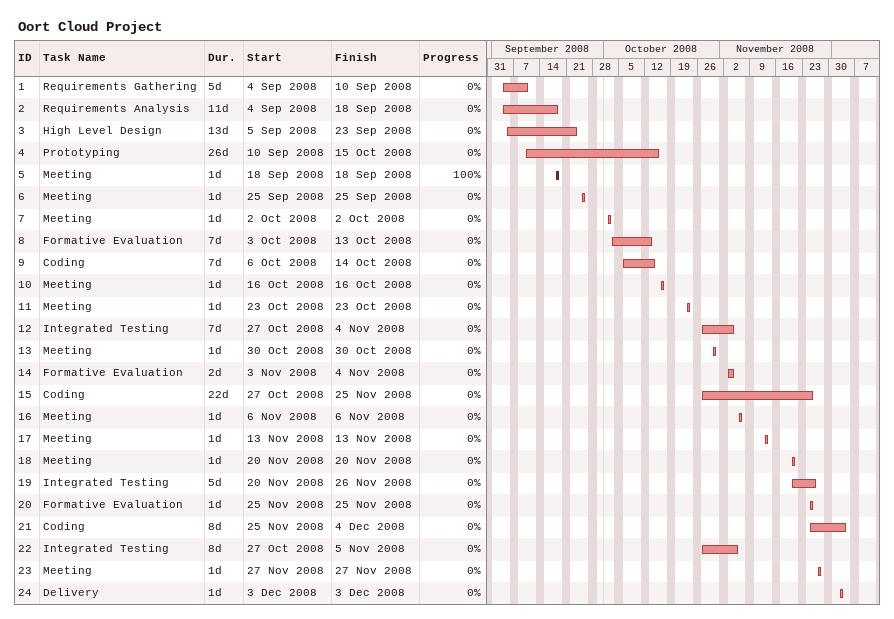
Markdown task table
Oort Cloud Project

| ID | Task | Duration | Start | Finish | % complete |
|---|---|---|---|---|---|
| 1 | Requirements Gathering | 5d | 2008-09-04 | 2008-09-10 | 0 |
| 2 | Requirements Analysis | 11d | 2008-09-04 | 2008-09-18 | 0 |
| 3 | High Level Design | 13d | 2008-09-05 | 2008-09-23 | 0 |
| 4 | Prototyping | 26d | 2008-09-10 | 2008-10-15 | 0 |
| 5 | Meeting | 1d | 2008-09-18 | 2008-09-18 | 100 |
| 6 | Meeting | 1d | 2008-09-25 | 2008-09-25 | 0 |
| 7 | Meeting | 1d | 2008-10-02 | 2008-10-02 | 0 |
| 8 | Formative Evaluation | 7d | 2008-10-03 | 2008-10-13 | 0 |
| 9 | Coding | 7d | 2008-10-06 | 2008-10-14 | 0 |
| 10 | Meeting | 1d | 2008-10-16 | 2008-10-16 | 0 |
| 11 | Meeting | 1d | 2008-10-23 | 2008-10-23 | 0 |
| 12 | Integrated Testing | 7d | 2008-10-27 | 2008-11-04 | 0 |
| 13 | Meeting | 1d | 2008-10-30 | 2008-10-30 | 0 |
| 14 | Formative Evaluation | 2d | 2008-11-03 | 2008-11-04 | 0 |
| 15 | Coding | 22d | 2008-10-27 | 2008-11-25 | 0 |
| 16 | Meeting | 1d | 2008-11-06 | 2008-11-06 | 0 |
| 17 | Meeting | 1d | 2008-11-13 | 2008-11-13 | 0 |
| 18 | Meeting | 1d | 2008-11-20 | 2008-11-20 | 0 |
| 19 | Integrated Testing | 5d | 2008-11-20 | 2008-11-26 | 0 |
| 20 | Formative Evaluation | 1d | 2008-11-25 | 2008-11-25 | 0 |
| 21 | Coding | 8d | 2008-11-25 | 2008-12-04 | 0 |
| 22 | Integrated Testing | 8d | 2008-10-27 | 2008-11-05 | 0 |
| 23 | Meeting | 1d | 2008-11-27 | 2008-11-27 | 0 |
| 24 | Delivery | 1d | 2008-12-03 | 2008-12-03 | 0 |
